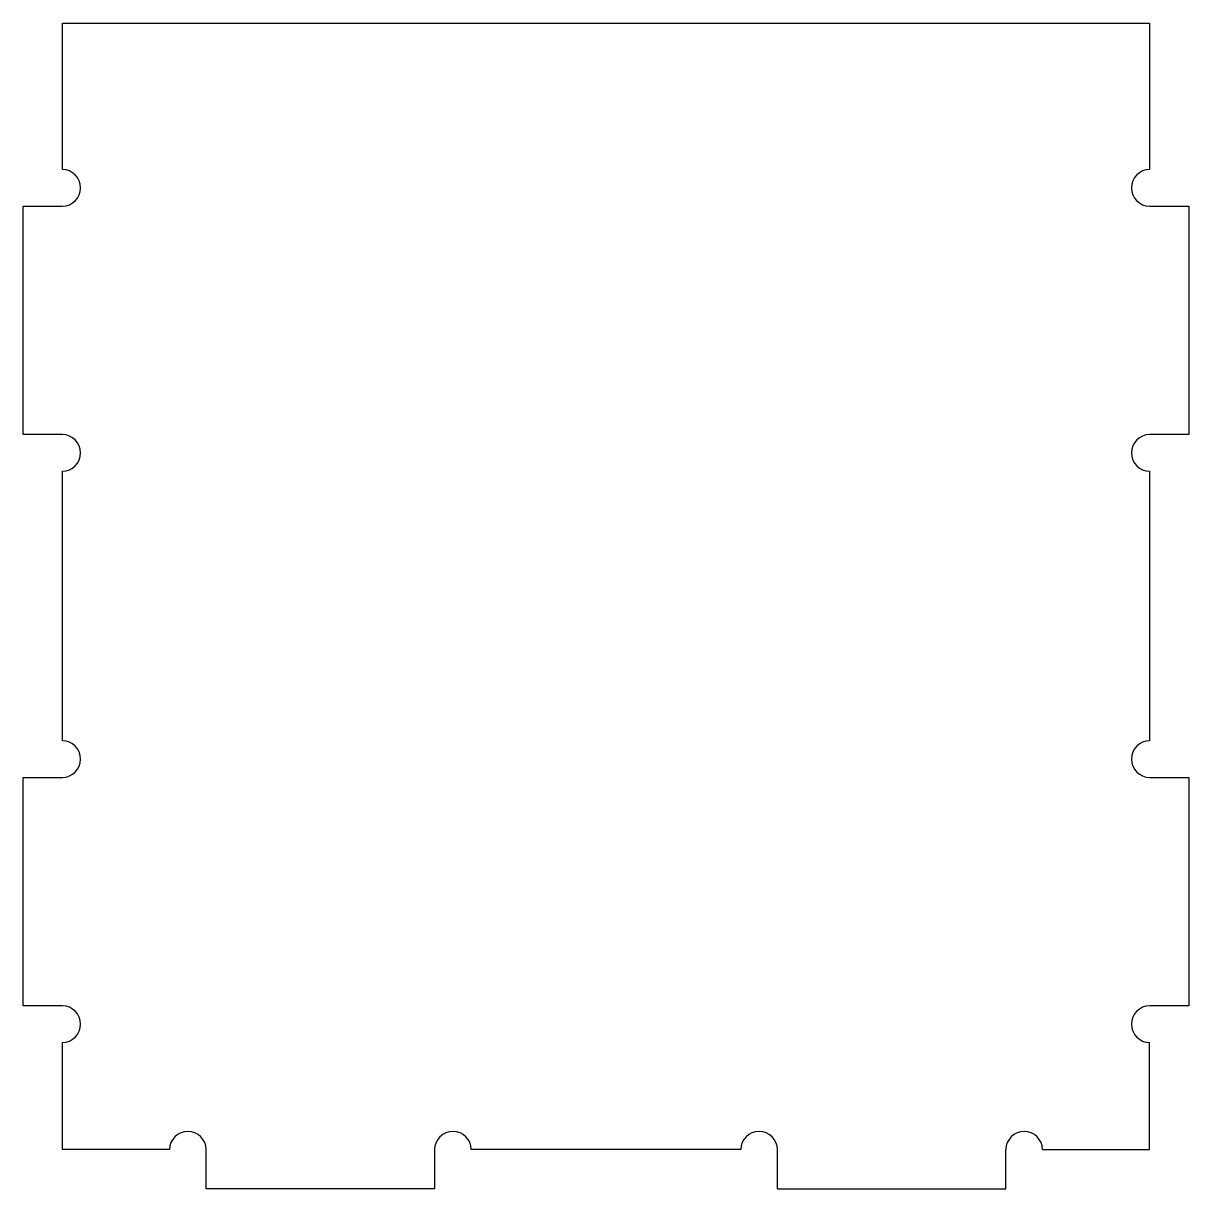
# Model space of a CAD drawing. Extents: x -51 to 0, y 0 to 51.
import ezdxf

# ---------------------------------------------------------------- set-up
doc = ezdxf.new("R2010")
doc.units = 0
doc.header["$MEASUREMENT"] = 0
doc.layers.add('VISIBLE', color=7, linetype='CONTINUOUS')

msp = doc.modelspace()

# ---------------------------------------------------------------- linework, layer by layer
at = {"layer": 'VISIBLE'}
for p, q in [((-49.29, 51), (-1.71, 51)), ((-49.29, 44.6), (-49.29, 51)), ((-1.71, 51), (-1.71, 44.6)), ((-51, 43), (-49.29, 43)), ((-51, 33), (-51, 43)), ((-1.71, 43), (0, 43)), ((0, 43), (0, 33)), ((-49.29, 33), (-51, 33)), ((0, 33), (-1.71, 33)), ((-49.29, 19.6), (-49.29, 31.4)), ((-1.71, 31.4), (-1.71, 19.6)), ((-51, 18), (-49.29, 18)), ((-51, 8), (-51, 18)), ((-1.71, 18), (0, 18)), ((0, 18), (0, 8)), ((-49.29, 8), (-51, 8)), ((0, 8), (-1.71, 8)), ((-49.29, 1.71), (-49.29, 6.4)), ((-1.71, 1.71), (-1.71, 6.4)), ((-44.6, 1.71), (-49.29, 1.71)), ((-43, 0), (-43, 1.71)), ((-33, 1.71), (-33, 0)), ((-19.6, 1.71), (-31.4, 1.71)), ((-18, 0), (-18, 1.71)), ((-8, 0), (-8, 1.71)), ((-6.4, 1.71), (-1.71, 1.71)), ((-33, 0), (-43, 0)), ((-18, 0), (-8, 0))]:
    msp.add_line(p, q, dxfattribs=at)
for centre, start, end in [((-49.29, 43.8), 270, 90), ((-1.71, 43.8), 90, 270), ((-49.29, 32.2), 270, 90), ((-1.71, 32.2), 90, 270), ((-49.29, 18.8), 270, 90), ((-1.71, 18.8), 90, 270), ((-49.29, 7.2), 270, 90), ((-1.71, 7.2), 90, 270), ((-43.8, 1.71), 0, 180), ((-32.2, 1.71), 0, 180), ((-18.8, 1.71), 0, 180), ((-7.2, 1.71), 0, 180)]:
    msp.add_arc(centre, 0.8, start, end, dxfattribs=at)

doc.saveas('drawing.dxf')
